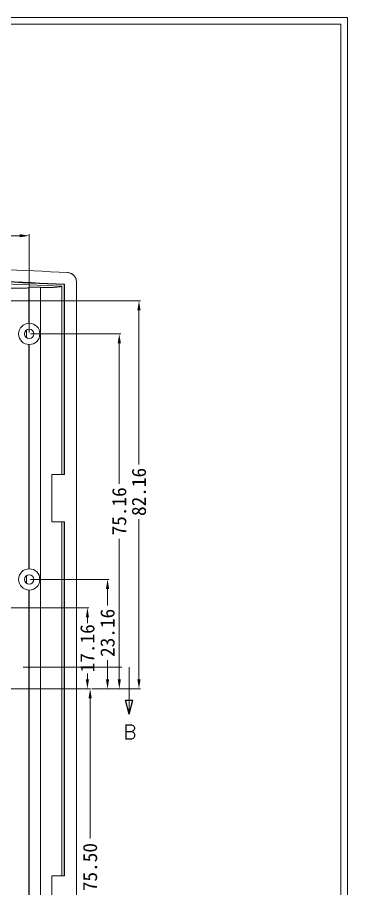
# Model space of a CAD drawing. Extents: x 203 to 616, y 352 to 648.
# Drawn here: x 545.9 to 615.8, y 463.7 to 648.2 of the extents above; entities that cross this region are included whole.
import ezdxf

# ---------------------------------------------------------------- set-up
doc = ezdxf.new("R2010")
doc.units = 0
doc.header["$MEASUREMENT"] = 0
doc.linetypes.add('PHANTOM', pattern=[2.5, 1.25, -0.25, 0.25, -0.25, 0.25, -0.25])
doc.layers.add('4', color=7, linetype='Continuous')
doc.styles.add('blockfont', font='simplex.shx', dxfattribs={"bigfont": 'bigfont'})
doc.dimstyles.get("Standard").update_dxf_attribs({"dimtxt": 0.18, "dimasz": 0.18, "dimexe": 0.18, "dimexo": 0.0625, "dimgap": 0.09, "dimtad": 0, "dimtih": 1, "dimtoh": 1, "dimdec": 4, "dimzin": 0, "dimdsep": 46, "dimtxsty": 'Standard', "dimcen": 0.09, "dimadec": 0, "dimazin": 0, "dimtfac": 1, "dimtdec": 4, "dimtofl": 0, "dimtmove": 0, "dimatfit": 3, "dimfxl": 0, "dimtolj": 1, "dimtzin": 0, "dimarcsym": 0})

# ---------------------------------------------------------------- blocks, each defined once
blk = doc.blocks.new('ASSORTED_DRAFT3')
at = {"color": 13}
for p, q in [((697.85, 597.53, 697.85), (697.04, 600.53)), ((697.04, 600.53), (698.65, 600.53)), ((697.85, 597.53, 697.85), (698.65, 600.53))]:
    blk.add_line(p, q, dxfattribs=at)
blk = doc.blocks.new('*D81')
at = {"color": 4, "linetype": 'Continuous', "lineweight": 9}
for p, q in [((450.43, 581.49), (450.43, 602.28)), ((452.43, 601.98), (493.71, 601.98)), ((546.43, 601.98), (505.31, 601.98)), ((548.43, 581.49), (548.43, 602.28))]:
    blk.add_line(p, q, dxfattribs=at)
for points in [[(452.43, 602.31), (452.43, 601.65), (450.43, 601.98)], [(546.43, 602.31), (546.43, 601.65), (548.43, 601.98)]]:
    blk.add_solid(points, dxfattribs=at)
at = {"layer": 'Defpoints', "color": 0, "linetype": 'Continuous', "lineweight": 9}
for p in [(548.43, 601.98), (450.43, 581.19), (548.43, 581.19)]:
    blk.add_point(p, dxfattribs=at)
at = {"color": 3, "linetype": 'Continuous', "lineweight": 9, "insert": (499.51, 601.98), "char_height": 3, "attachment_point": 5}
blk.add_mtext('\\A1;98.00', dxfattribs=at)
blk = doc.blocks.new('*D156')
at = {"color": 4, "linetype": 'Continuous', "lineweight": 9}
for p, q in [((561.09, 506.03), (561.03, 506.03)), ((561.33, 504.03), (561.33, 474.33)), ((561.33, 432.53), (561.33, 462.23)), ((542.23, 430.53), (561.63, 430.53))]:
    blk.add_line(p, q, dxfattribs=at)
for points in [[(560.99, 504.03), (561.66, 504.03), (561.33, 506.03)], [(560.99, 432.53), (561.66, 432.53), (561.33, 430.53)]]:
    blk.add_solid(points, dxfattribs=at)
at = {"layer": 'Defpoints', "color": 0, "linetype": 'Continuous', "lineweight": 9}
for p in [(561.33, 506.03), (561.39, 506.03), (541.93, 430.53)]:
    blk.add_point(p, dxfattribs=at)
at = {"color": 3, "linetype": 'Continuous', "lineweight": 9, "insert": (561.33, 468.28), "char_height": 3, "attachment_point": 5, "rotation": 90}
blk.add_mtext('\\A1;75.50', dxfattribs=at)
blk = doc.blocks.new('*D158')
at = {"color": 4, "linetype": 'Continuous', "lineweight": 9}
for p, q in [((543.73, 523.19), (561.06, 523.19)), ((560.76, 521.19), (560.76, 519.91)), ((560.76, 508.03), (560.76, 509.31)), ((561.09, 506.03), (560.46, 506.03))]:
    blk.add_line(p, q, dxfattribs=at)
for points in [[(560.42, 521.19), (561.09, 521.19), (560.76, 523.19)], [(560.42, 508.03), (561.09, 508.03), (560.76, 506.03)]]:
    blk.add_solid(points, dxfattribs=at)
at = {"layer": 'Defpoints', "color": 0, "linetype": 'Continuous', "lineweight": 9}
for p in [(543.43, 523.19), (560.76, 523.19), (561.39, 506.03)]:
    blk.add_point(p, dxfattribs=at)
at = {"color": 3, "linetype": 'Continuous', "lineweight": 9, "insert": (560.76, 514.61), "char_height": 3, "attachment_point": 5, "rotation": 90}
blk.add_mtext('\\A1;17.16', dxfattribs=at)
blk = doc.blocks.new('*D159')
at = {"color": 4, "linetype": 'Continuous', "lineweight": 9}
for p, q in [((548.73, 529.19), (565.32, 529.19)), ((565.02, 527.19), (565.02, 523.68)), ((565.02, 508.03), (565.02, 512.08)), ((561.69, 506.03), (565.32, 506.03))]:
    blk.add_line(p, q, dxfattribs=at)
for points in [[(564.68, 527.19), (565.35, 527.19), (565.02, 529.19)], [(564.68, 508.03), (565.35, 508.03), (565.02, 506.03)]]:
    blk.add_solid(points, dxfattribs=at)
at = {"layer": 'Defpoints', "color": 0, "linetype": 'Continuous', "lineweight": 9}
for p in [(548.43, 529.19), (565.02, 529.19), (561.39, 506.03)]:
    blk.add_point(p, dxfattribs=at)
at = {"color": 3, "linetype": 'Continuous', "lineweight": 9, "insert": (565.02, 517.88), "char_height": 3, "attachment_point": 5, "rotation": 90}
blk.add_mtext('\\A1;23.16', dxfattribs=at)
blk = doc.blocks.new('*D160')
at = {"color": 4, "linetype": 'Continuous', "lineweight": 9}
for p, q in [((548.73, 581.19), (567.8, 581.19)), ((567.5, 579.19), (567.5, 549.41)), ((567.5, 508.03), (567.5, 537.81)), ((561.69, 506.03), (567.8, 506.03))]:
    blk.add_line(p, q, dxfattribs=at)
for points in [[(567.17, 579.19), (567.84, 579.19), (567.5, 581.19)], [(567.17, 508.03), (567.84, 508.03), (567.5, 506.03)]]:
    blk.add_solid(points, dxfattribs=at)
at = {"layer": 'Defpoints', "color": 0, "linetype": 'Continuous', "lineweight": 9}
for p in [(548.43, 581.19), (567.5, 581.19), (561.39, 506.03)]:
    blk.add_point(p, dxfattribs=at)
at = {"color": 3, "linetype": 'Continuous', "lineweight": 9, "insert": (567.5, 543.61), "char_height": 3, "attachment_point": 5, "rotation": 90}
blk.add_mtext('\\A1;75.16', dxfattribs=at)
blk = doc.blocks.new('*D161')
at = {"color": 4, "linetype": 'Continuous', "lineweight": 9}
for p, q in [((543.73, 588.19), (571.97, 588.19)), ((571.67, 586.19), (571.67, 553.53)), ((571.67, 508.03), (571.67, 541.93)), ((561.69, 506.03), (571.97, 506.03))]:
    blk.add_line(p, q, dxfattribs=at)
for points in [[(571.33, 586.19), (572, 586.19), (571.67, 588.19)], [(571.33, 508.03), (572, 508.03), (571.67, 506.03)]]:
    blk.add_solid(points, dxfattribs=at)
at = {"layer": 'Defpoints', "color": 0, "linetype": 'Continuous', "lineweight": 9}
for p in [(543.43, 588.19), (571.67, 588.19), (561.39, 506.03)]:
    blk.add_point(p, dxfattribs=at)
at = {"color": 3, "linetype": 'Continuous', "lineweight": 9, "insert": (571.67, 547.73), "char_height": 3, "attachment_point": 5, "rotation": 90}
blk.add_mtext('\\A1;82.16', dxfattribs=at)

msp = doc.modelspace()

# ---------------------------------------------------------------- linework, layer by layer
at = {"lineweight": 9}
for p, q in [((615.848, 648.208), (203.338, 648.208)), ((615.848, 648.208), (615.848, 351.668)), ((614.428, 646.788), (204.758, 646.788)), ((614.428, 646.788), (614.428, 353.088))]:
    msp.add_line(p, q, dxfattribs=at)
at = {"color": 1, "linetype": 'PHANTOM', "lineweight": 9, "ltscale": 16.753934}
for p, q in [((463.343, 510.632), (569.596, 510.632)), ((569.596, 500.632), (569.596, 510.632)), ((561.389, 506.033), (437.676, 506.033))]:
    msp.add_line(p, q, dxfattribs=at)
at = {"layer": '4', "color": 7, "linetype": 'Continuous', "lineweight": 9}
for p, q in [((558.431, 592.187), (558.431, 418.419)), ((548.339, 590.975), (548.339, 583.441)), ((548.422, 583.443), (548.422, 591.06)), ((550.826, 591.057), (550.826, 419.521)), ((555.335, 591.272), (555.335, 551.421)), ((555.842, 591.626), (555.842, 551.42)), ((555.931, 591.711), (555.931, 551.421)), ((547.883, 582.029), (547.883, 580.356)), ((548.339, 578.945), (548.339, 531.441)), ((548.422, 531.443), (548.422, 578.943)), ((553.243, 541.421), (553.243, 551.421)), ((553.243, 551.421), (555.931, 551.421)), ((555.931, 541.421), (553.243, 541.421)), ((555.335, 541.421), (555.335, 466.421)), ((555.842, 541.42), (555.842, 466.422)), ((555.931, 541.421), (555.931, 466.421)), ((547.883, 530.029), (547.883, 528.356)), ((548.339, 526.945), (548.339, 419.715)), ((548.422, 419.627), (548.422, 526.943)), ((553.243, 456.421), (553.243, 466.421)), ((553.243, 466.421), (555.931, 466.421))]:
    msp.add_line(p, q, dxfattribs=at)
for centre, radius in [((548.431, 581.193), 2.25), ((548.431, 581.193), 1), ((548.431, 529.193), 2.25), ((548.431, 529.193), 1)]:
    msp.add_circle(centre, radius, dxfattribs=at)
for points, knots in [([(556.534, 594.184), (547.022, 594.67), (537.505, 595.036), (523.226, 595.401), (518.465, 595.492), (508.942, 595.614), (504.179, 595.644), (480.374, 595.644), (461.343, 595.157), (442.327, 594.184)], [0, 0, 0, 0, 0.25, 0.25, 0.375, 0.375, 0.5, 0.5, 1, 1, 1, 1]), ([(558.431, 592.187), (558.431, 592.315), (558.419, 592.441), (558.383, 592.626), (558.368, 592.687), (558.333, 592.809), (558.312, 592.87), (558.241, 593.046), (558.184, 593.158), (558.048, 593.371), (557.968, 593.472), (557.794, 593.655), (557.7, 593.738), (557.545, 593.849), (557.492, 593.883), (557.382, 593.947), (557.326, 593.976), (557.154, 594.055), (557.035, 594.097), (556.788, 594.158), (556.662, 594.177), (556.534, 594.184)], [0, 0, 0, 0, 0.125, 0.125, 0.1875, 0.1875, 0.25, 0.25, 0.375, 0.375, 0.5, 0.5, 0.625, 0.625, 0.6875, 0.6875, 0.75, 0.75, 0.875, 0.875, 1, 1, 1, 1]), ([(442.931, 591.711), (461.745, 592.666), (480.576, 593.144), (518.26, 593.144), (537.111, 592.666), (555.931, 591.711)], [0, 0, 0, 0, 0.5, 0.5, 1, 1, 1, 1]), ([(443.02, 591.626), (461.805, 592.579), (480.605, 593.055), (518.231, 593.055), (537.052, 592.579), (555.842, 591.626)], [0, 0, 0, 0, 0.4999999, 0.4999999, 1, 1, 1, 1]), ([(443.526, 591.272), (462.152, 592.208), (480.784, 592.675), (508.741, 592.676), (518.061, 592.559), (536.705, 592.091), (546.022, 591.74), (555.335, 591.272)], [0, 0, 0, 0, 0.5, 0.5, 0.75, 0.75, 1, 1, 1, 1]), ([(548.339, 590.975), (548.324, 590.96), (548.28, 590.946), (548.135, 590.921), (548.032, 590.91), (547.636, 590.881), (547.262, 590.868), (546.268, 590.855), (545.671, 590.856), (544.605, 590.866), (544.223, 590.872), (543.425, 590.886), (543.006, 590.895), (542.564, 590.905)], [0, 0, 0, 0, 0.125, 0.125, 0.25, 0.25, 0.5, 0.5, 0.75, 0.75, 0.875, 0.875, 1, 1, 1, 1]), ([(548.422, 591.06), (548.407, 591.045), (548.392, 591.03), (548.377, 591.015), (548.365, 591.001), (548.352, 590.988), (548.339, 590.975)], [0, 0, 0, 0, 0.5352495, 0.5352495, 0.5352495, 1, 1, 1, 1]), ([(548.422, 591.06), (548.433, 591.071), (548.498, 591.079), (548.734, 591.091), (548.902, 591.094), (549.541, 591.094), (550.143, 591.081), (550.826, 591.057)], [0, 0, 0, 0, 0.25, 0.25, 0.5, 0.5, 1, 1, 1, 1]), ([(555.335, 591.272), (555.237, 591.238), (555.114, 591.205), (554.79, 591.142), (554.59, 591.113), (554.184, 591.075), (554.031, 591.064), (553.671, 591.044), (553.465, 591.035), (552.958, 591.023), (552.661, 591.02), (552.084, 591.024), (551.871, 591.027), (551.381, 591.038), (551.112, 591.046), (550.826, 591.057)], [0, 0, 0, 0, 0.25, 0.25, 0.5, 0.5, 0.625, 0.625, 0.75, 0.75, 0.875, 0.875, 0.9375, 0.9375, 1, 1, 1, 1]), ([(555.838, 591.623), (555.841, 591.626), (555.844, 591.629), (555.847, 591.632), (555.858, 591.642), (555.873, 591.656), (555.887, 591.67), (555.902, 591.683), (555.916, 591.697), (555.931, 591.711)], [0, 0, 0, 0, 0.0196078, 0.0196078, 0.0196078, 0.5098039, 0.5098039, 0.5098039, 1, 1, 1, 1])]:
    msp.add_open_spline(points, degree=3, knots=knots, dxfattribs=at)

# ---------------------------------------------------------------- block references
at = {"color": 1, "linetype": 'PHANTOM', "lineweight": 9, "ltscale": 16.753934}
msp.add_blockref('ASSORTED_DRAFT3', (-128.251, -96.898, -697.847), dxfattribs=at)

# ---------------------------------------------------------------- texts
at = {"color": 1, "linetype": 'PHANTOM', "lineweight": 9, "ltscale": 16.753934, "insert": (568.385, 495.395), "char_height": 3, "attachment_point": 7, "line_spacing_factor": 0.903614, "style": 'blockfont'}
msp.add_mtext('\\W01.000;B', dxfattribs=at)

# ---------------------------------------------------------------- dimensions: what is measured, and where the dimension line sits
at = {"linetype": 'Continuous', "lineweight": 9}
dim = msp.add_linear_dim(base=(548.431, 601.981), p1=(450.431, 581.193), p2=(548.431, 581.193), dimstyle='Standard', override={"dimtxt": 3, "dimasz": 2, "dimexe": 0.3, "dimexo": 0.3, "dimgap": 0.3, "dimtih": 0, "dimtoh": 0, "dimdec": 2, "dimdsep": 0, "dimcen": 0, "dimclrd": 4, "dimclre": 4, "dimclrt": 3, "dimtdec": 2, "dimlwd": 9, "dimlwe": 9}, dxfattribs=at)
dim.commit()
dim.dimension.update_dxf_attribs({"geometry": '*D81', "text_midpoint": (499.506, 601.981), "dimtype": 160})
for base, p2, picture, middle in [((571.666, 588.193), (543.431, 588.193), '*D161', (571.666, 547.735)), ((567.504, 581.193), (548.431, 581.193), '*D160', (567.504, 543.613)), ((565.017, 529.193), (548.431, 529.193), '*D159', (565.017, 517.881)), ((560.755, 523.193), (543.431, 523.193), '*D158', (560.755, 514.613))]:
    dim = msp.add_linear_dim(base=base, p1=(561.389, 506.033), p2=p2, angle=90, dimstyle='Standard', override={"dimtxt": 3, "dimasz": 2, "dimexe": 0.3, "dimexo": 0.3, "dimgap": 0.3, "dimtih": 0, "dimtoh": 0, "dimdec": 2, "dimdsep": 0, "dimcen": 0, "dimclrd": 4, "dimclre": 4, "dimclrt": 3, "dimtdec": 2, "dimlwd": 9, "dimlwe": 9}, dxfattribs=at)
    dim.commit()
    dim.dimension.update_dxf_attribs({"geometry": picture, "text_midpoint": middle, "dimtype": 160})
dim = msp.add_linear_dim(base=(561.326, 506.033), p1=(541.931, 430.532), p2=(561.389, 506.033), angle=90, dimstyle='Standard', override={"dimtxt": 3, "dimasz": 2, "dimexe": 0.3, "dimexo": 0.3, "dimgap": 0.3, "dimtih": 0, "dimtoh": 0, "dimdec": 2, "dimdsep": 0, "dimcen": 0, "dimclrd": 4, "dimclre": 4, "dimclrt": 3, "dimtdec": 2, "dimlwd": 9, "dimlwe": 9}, dxfattribs=at)
dim.commit()
dim.dimension.update_dxf_attribs({"geometry": '*D156', "text_midpoint": (561.326, 468.282)})

doc.saveas('drawing.dxf')
